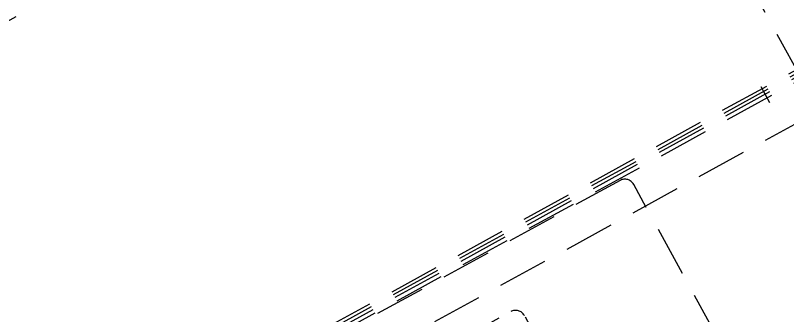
# Model space of a CAD drawing. Header units: millimetres. Extents: x 75184266 to 76346726, y -35850126 to -33679385.
# Drawn here: x 75327699 to 75328082.9, y -34896360.9 to -34896211.7 of the extents above; entities that cross this region are included whole.
import ezdxf

# ---------------------------------------------------------------- set-up
doc = ezdxf.new("R2010")
doc.units = ezdxf.units.MM
doc.header["$LTSCALE"] = 50
doc.header["$MEASUREMENT"] = 0
doc.linetypes.add('XR-지하3층$0$생활체육시설(최종)$0$HIDDENX2', pattern=[0.75, 0.5, -0.25])
doc.layers.add('건축', color=8, linetype='CONTINUOUS', plot=False)

msp = doc.modelspace()

# ---------------------------------------------------------------- linework, layer by layer
at = {"layer": '건축', "linetype": 'XR-지하3층$0$생활체육시설(최종)$0$HIDDENX2'}
for p, q in [((75327250.04, -34896458.8, 0), (75327986.39, -34896054.59, 0)), ((75328198.12, -34896440.3, 0), (75327986.39, -34896054.59, 0)), ((75328236.73, -34896156.74, 0), (75327764.85, -34896415.76, 0)), ((75328237.5, -34896158.14, 0), (75327765.62, -34896417.17, 0)), ((75328237.5, -34896158.14, 0), (75327765.62, -34896417.17, 0)), ((75328238.27, -34896159.54, 0), (75327766.39, -34896418.57, 0)), ((75328238.27, -34896159.54, 0), (75327766.39, -34896418.57, 0)), ((75328239.24, -34896161.3, 0), (75327767.35, -34896420.32, 0)), ((75327776.02, -34896436.1, 0), (75328247.9, -34896177.07, 0)), ((75328069.55, -34896247.02, 0), (75328073.88, -34896254.91, 0)), ((75327999.6, -34896293.75, 0), (75327771.25, -34896419.1, 0)), ((75328120.92, -34896504.36, 0), (75328006.39, -34896295.73, 0)), ((75327786.16, -34896446.27, 0), (75327945.27, -34896358.94, 0)), ((75328036.75, -34896515.2, 0), (75327952.06, -34896360.91, 0))]:
    msp.add_line(p, q, dxfattribs=at)
for centre in [(75328002.01, -34896298.13, 0), (75327947.67, -34896363.32, 0)]:
    msp.add_arc(centre, 5, 28.7634, 118.7634, dxfattribs=at)

doc.saveas('drawing.dxf')
